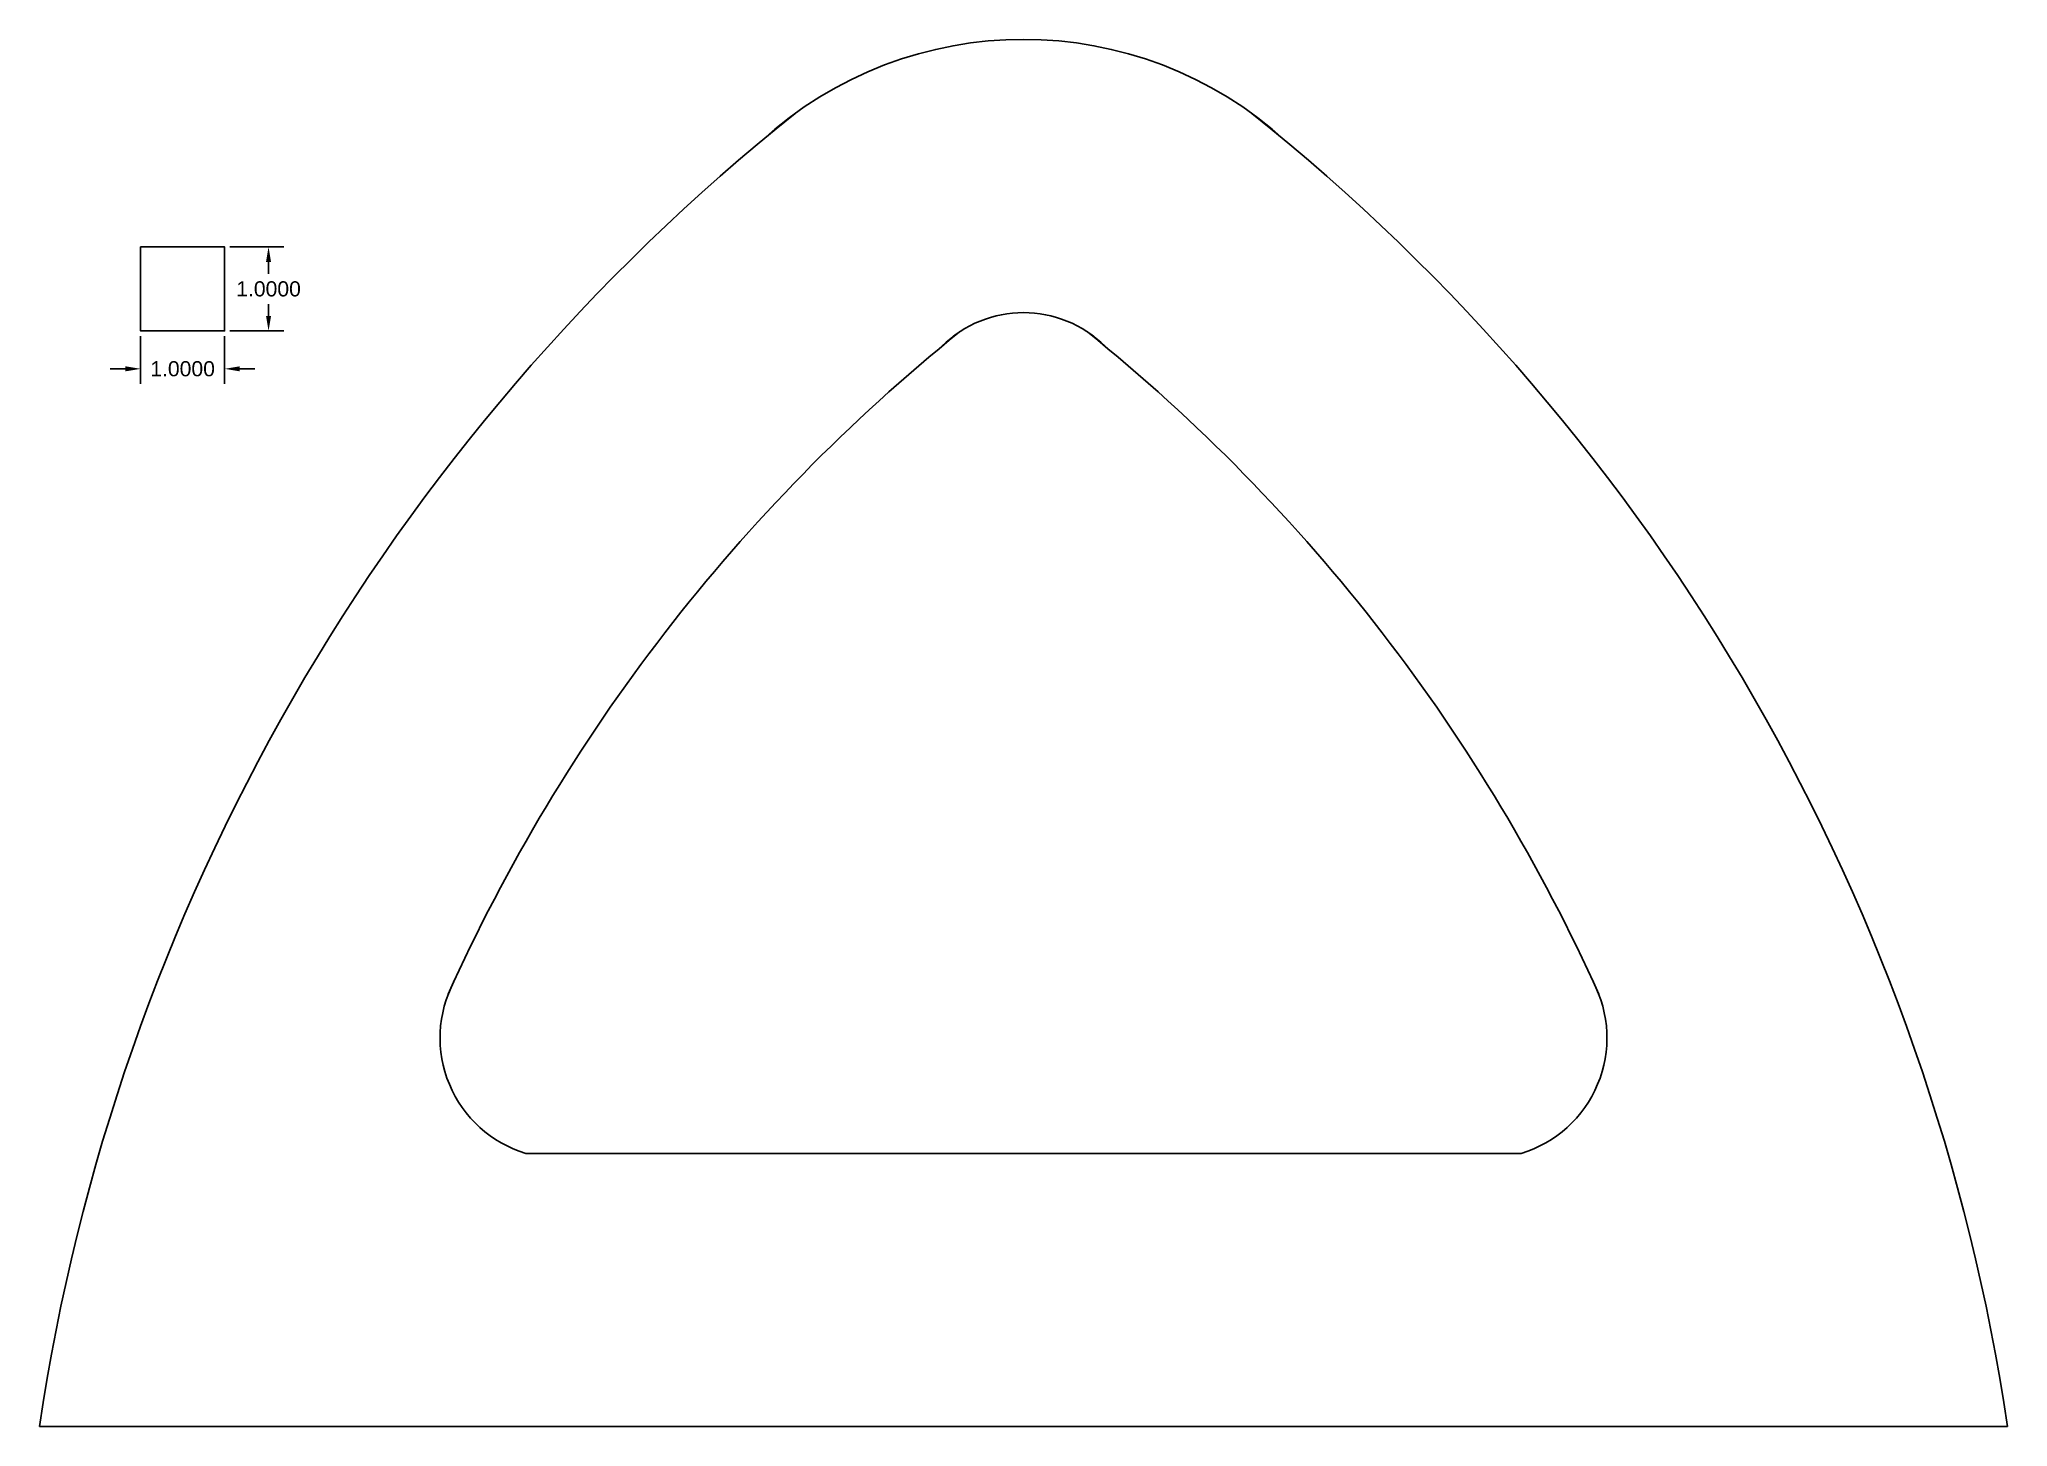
# Model space of a CAD drawing. Header units: inches. Extents: x 5.3 to 28.8, y 4.6 to 21.1.
import ezdxf

# ---------------------------------------------------------------- set-up
doc = ezdxf.new("R2010")
doc.units = ezdxf.units.IN
doc.header["$MEASUREMENT"] = 0
doc.styles.get("Standard").update_dxf_attribs({"font": 'Arial.ttf'})
doc.dimstyles.get("Standard").update_dxf_attribs({"dimtxt": 0.18, "dimasz": 0.18, "dimexe": 0.18, "dimexo": 0.0625, "dimgap": 0.09, "dimtad": 0, "dimtih": 1, "dimtoh": 1, "dimdec": 4, "dimzin": 0, "dimdsep": 46, "dimtxsty": 'Standard', "dimcen": 0.09, "dimadec": 0, "dimazin": 0, "dimtfac": 1, "dimtdec": 4, "dimtofl": 0, "dimtmove": 0, "dimatfit": 3, "dimfxl": 1, "dimtolj": 1, "dimtzin": 0, "dimarcsym": 0})

# ---------------------------------------------------------------- blocks, each defined once
blk = doc.blocks.new('*D1')
at = {"color": 0, "lineweight": -2, "transparency": 16777216}
for p, q in [((6.552, 17.583), (6.552, 17.015)), ((7.552, 17.583), (7.552, 17.015)), ((6.372, 17.195), (6.192, 17.195)), ((7.732, 17.195), (7.912, 17.195))]:
    blk.add_line(p, q, dxfattribs=at)
at = {"color": 0, "transparency": 16777216}
for points in [[(6.372, 17.225), (6.372, 17.165), (6.552, 17.195)], [(7.732, 17.225), (7.732, 17.165), (7.552, 17.195)]]:
    blk.add_solid(points, dxfattribs=at)
at = {"layer": 'Defpoints', "color": 0, "transparency": 16777216}
for p in [(6.552, 17.645), (7.552, 17.645), (6.552, 17.195)]:
    blk.add_point(p, dxfattribs=at)
at = {"color": 0, "transparency": 16777216, "insert": (7.052, 17.195), "char_height": 0.18, "attachment_point": 5}
blk.add_mtext('\\A1;1.0000', dxfattribs=at)
blk = doc.blocks.new('*D2')
at = {"color": 0, "lineweight": -2, "transparency": 16777216}
for p, q in [((7.614, 18.645), (8.254, 18.645)), ((8.074, 18.465), (8.074, 18.326)), ((8.074, 17.825), (8.074, 17.964)), ((7.614, 17.645), (8.254, 17.645))]:
    blk.add_line(p, q, dxfattribs=at)
at = {"color": 0, "transparency": 16777216}
for points in [[(8.044, 18.465), (8.104, 18.465), (8.074, 18.645)], [(8.044, 17.825), (8.104, 17.825), (8.074, 17.645)]]:
    blk.add_solid(points, dxfattribs=at)
at = {"layer": 'Defpoints', "color": 0, "transparency": 16777216}
for p in [(7.552, 18.645), (7.552, 17.645), (8.074, 17.645)]:
    blk.add_point(p, dxfattribs=at)
at = {"color": 0, "transparency": 16777216, "insert": (8.074, 18.145), "char_height": 0.18, "attachment_point": 5}
blk.add_mtext('\\A1;1.0000', dxfattribs=at)

msp = doc.modelspace()

# ---------------------------------------------------------------- linework, layer by layer
for p, q in [((17.05112, 7.86364), (11.13185, 7.86364)), ((17.05112, 7.86364), (22.97038, 7.86364)), ((17.05112, 4.61364), (5.34898, 4.61364)), ((17.05112, 4.61364), (28.75326, 4.61364))]:
    msp.add_line(p, q)
msp.add_lwpolyline([(6.55197, 18.64515), (7.55197, 18.64515), (7.55197, 17.64515), (6.55197, 17.64515)], close=True)
for centre, radius, start, end in [((17.05112, 16.48864), 4.625, 47.457518, 132.542482), ((29.70646, 0.99374), 24.625, 128.620026, 171.546826), ((4.39578, 0.99374), 24.625, 8.453174, 51.379974), ((17.05112, 16.48864), 1.375, 45.115422, 134.884578), ((29.70646, 0.99374), 21.375, 128.877445, 155.800291), ((4.39578, 0.99374), 21.375, 24.199709, 51.122555), ((11.55112, 9.23864), 1.4375, 152.234757, 253.042574), ((22.55112, 9.23864), 1.4375, 286.957426, 27.765243)]:
    msp.add_arc(centre, radius, start, end)

# ---------------------------------------------------------------- dimensions: what is measured, and where the dimension line sits
dim = msp.add_linear_dim(base=(8.07404, 17.64515), p1=(7.55197, 18.64515), p2=(7.55197, 17.64515), angle=90, dimstyle='Standard')
dim.commit()
dim.dimension.update_dxf_attribs({"geometry": '*D2', "text_midpoint": (8.07404, 18.14515)})
dim = msp.add_linear_dim(base=(6.55197, 17.19494), p1=(7.55197, 17.64515), p2=(6.55197, 17.64515), dimstyle='Standard')
dim.commit()
dim.dimension.update_dxf_attribs({"geometry": '*D1', "text_midpoint": (7.05197, 17.19494)})

doc.saveas('drawing.dxf')
